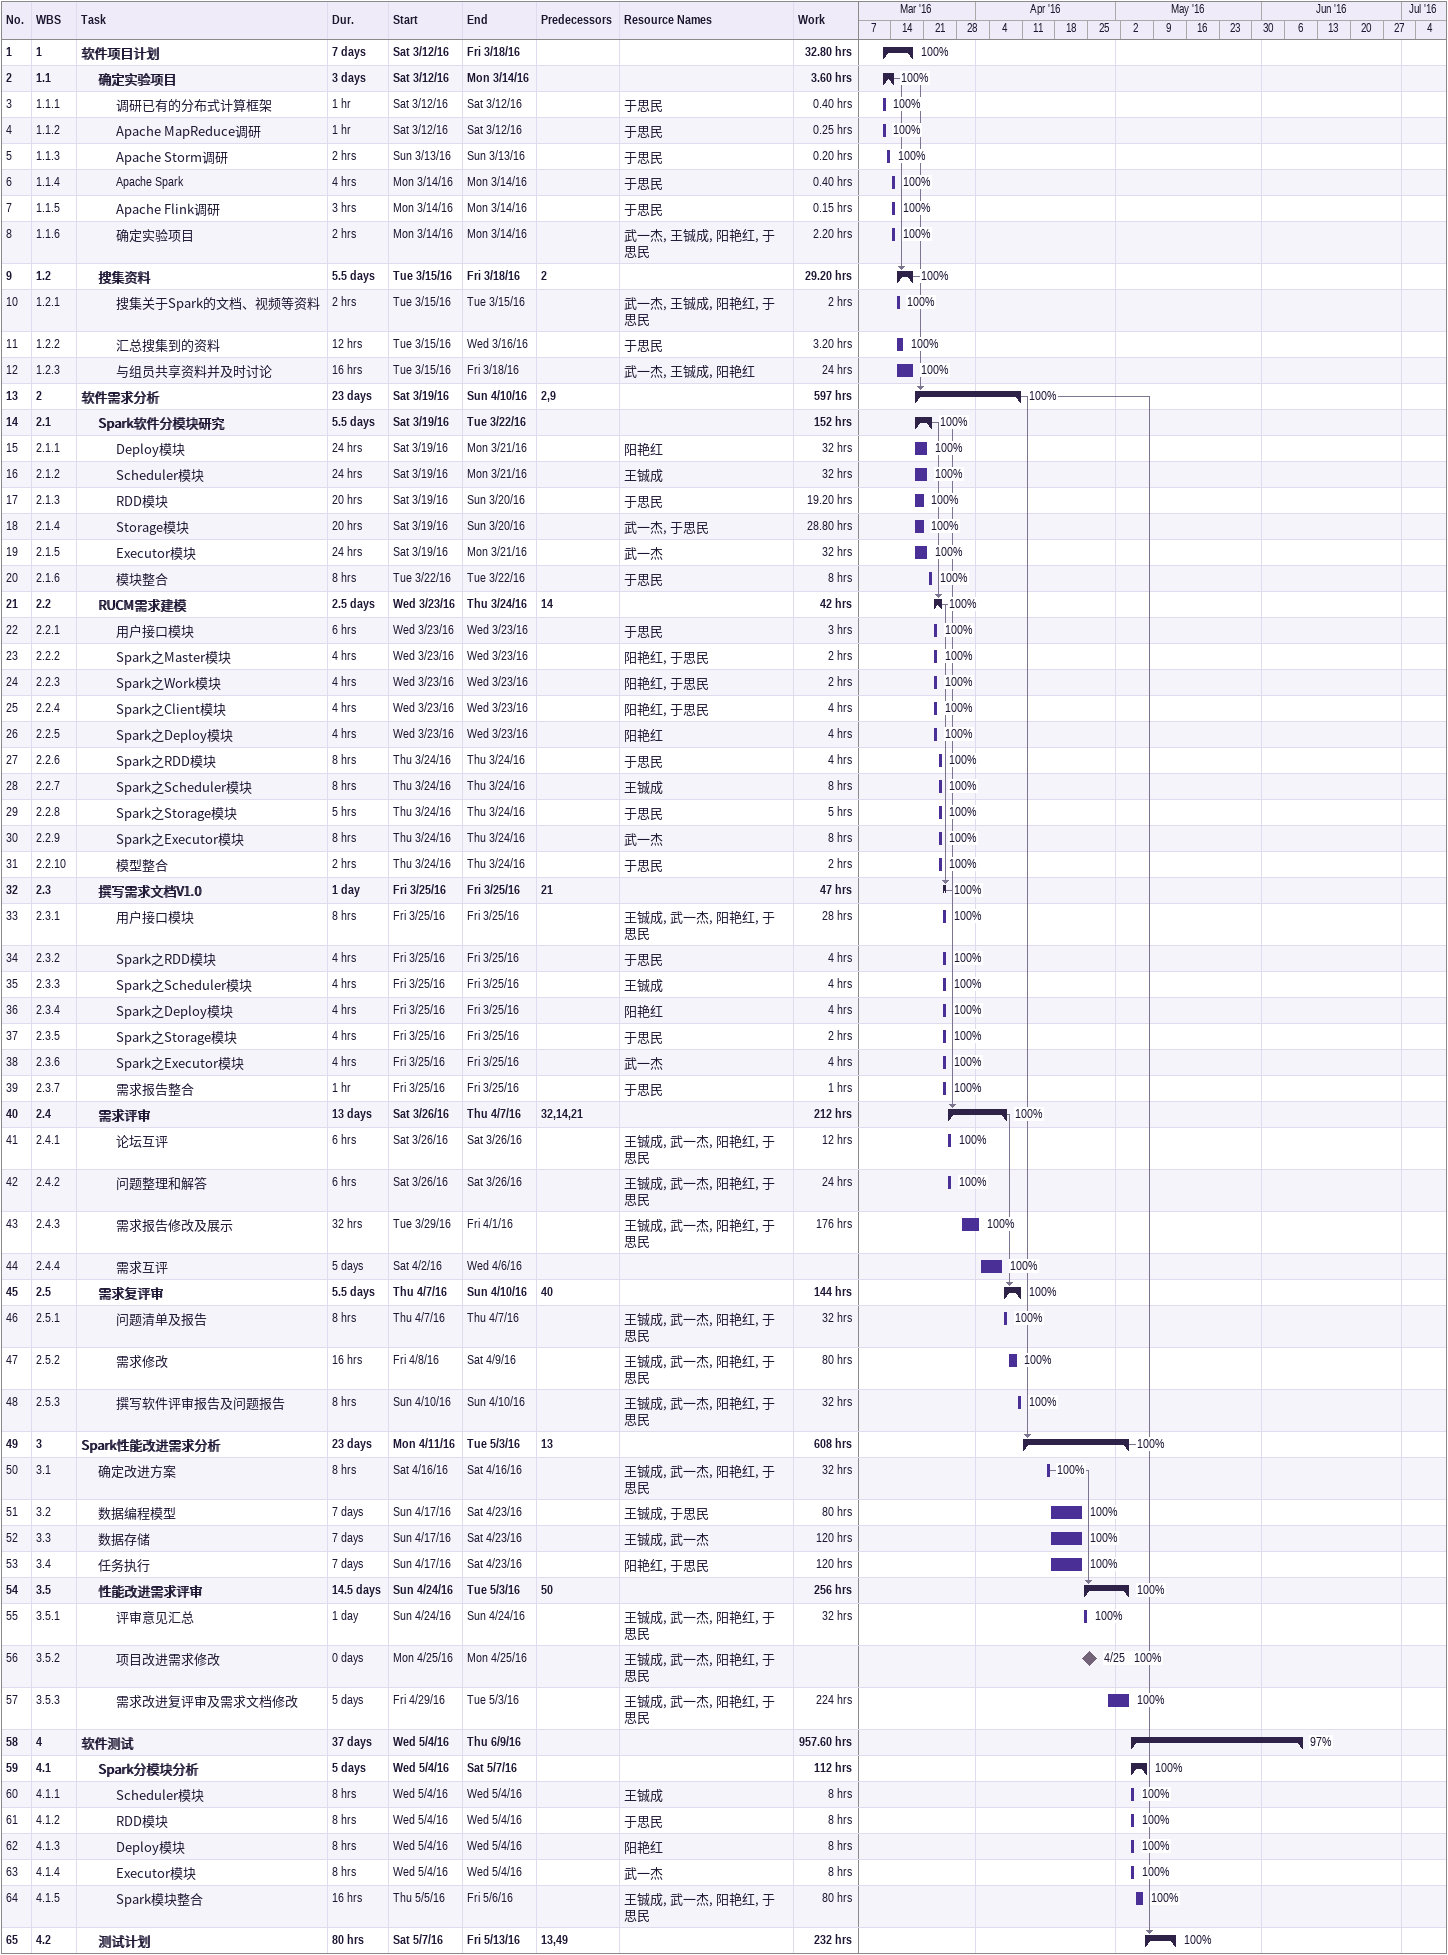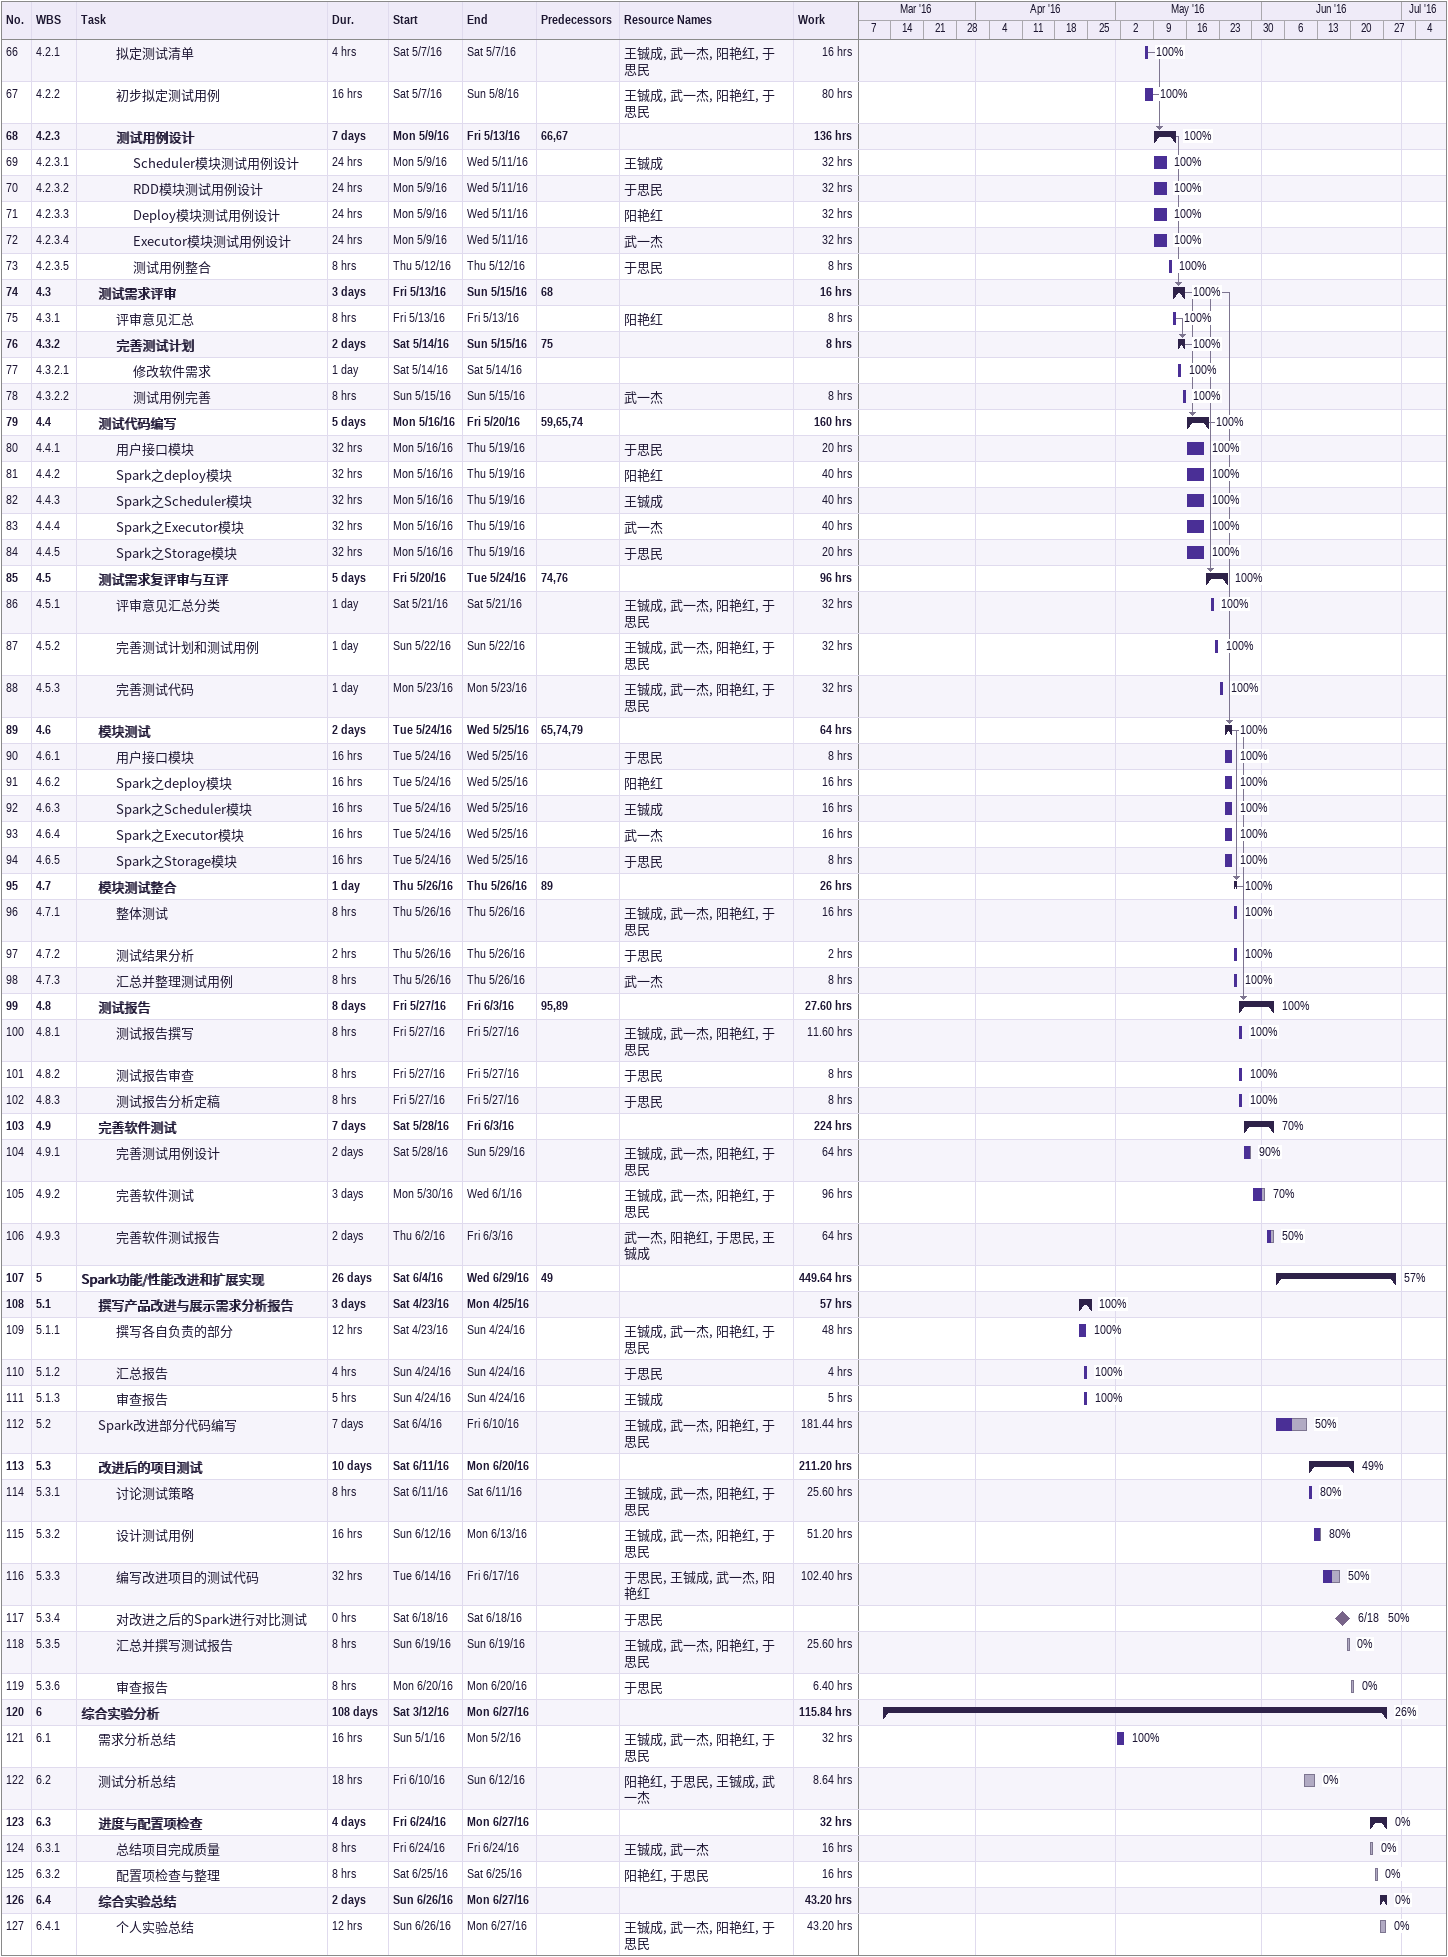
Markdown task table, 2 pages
| ID | WBS | Task | Duration | Start | Finish | Predecessors | Resources | % complete | Work (h) |
|---|---|---|---|---|---|---|---|---|---|
| 1 | 1 | **软件项目计划** | 7d | 2016-03-12 | 2016-03-18 |  |  | 100 | 32.80 |
| 2 | 1.1 | **确定实验项目** | 3d | 2016-03-12 | 2016-03-14 |  |  | 100 | 3.60 |
| 3 | 1.1.1 | 调研已有的分布式计算框架 | 1h | 2016-03-12 | 2016-03-12 |  | 于思民 | 100 | 0.40 |
| 4 | 1.1.2 | Apache MapReduce调研 | 1h | 2016-03-12 | 2016-03-12 |  | 于思民 | 100 | 0.25 |
| 5 | 1.1.3 | Apache Storm调研 | 2h | 2016-03-13 | 2016-03-13 |  | 于思民 | 100 | 0.20 |
| 6 | 1.1.4 | Apache Spark | 4h | 2016-03-14 | 2016-03-14 |  | 于思民 | 100 | 0.40 |
| 7 | 1.1.5 | Apache Flink调研 | 3h | 2016-03-14 | 2016-03-14 |  | 于思民 | 100 | 0.15 |
| 8 | 1.1.6 | 确定实验项目 | 2h | 2016-03-14 | 2016-03-14 |  | 武一杰, 王铖成, 阳艳红, 于思民 | 100 | 2.20 |
| 9 | 1.2 | **搜集资料** | 5.5d | 2016-03-15 | 2016-03-18 | 2 |  | 100 | 29.20 |
| 10 | 1.2.1 | 搜集关于Spark的文档、视频等资料 | 2h | 2016-03-15 | 2016-03-15 |  | 武一杰, 王铖成, 阳艳红, 于思民 | 100 | 2 |
| 11 | 1.2.2 | 汇总搜集到的资料 | 12h | 2016-03-15 | 2016-03-16 |  | 于思民 | 100 | 3.20 |
| 12 | 1.2.3 | 与组员共享资料并及时讨论 | 16h | 2016-03-15 | 2016-03-18 |  | 武一杰, 王铖成, 阳艳红 | 100 | 24 |
| 13 | 2 | **软件需求分析** | 23d | 2016-03-19 | 2016-04-10 | 2, 9 |  | 100 | 597 |
| 14 | 2.1 | **Spark软件分模块研究** | 5.5d | 2016-03-19 | 2016-03-22 |  |  | 100 | 152 |
| 15 | 2.1.1 | Deploy模块 | 24h | 2016-03-19 | 2016-03-21 |  | 阳艳红 | 100 | 32 |
| 16 | 2.1.2 | Scheduler模块 | 24h | 2016-03-19 | 2016-03-21 |  | 王铖成 | 100 | 32 |
| 17 | 2.1.3 | RDD模块 | 20h | 2016-03-19 | 2016-03-20 |  | 于思民 | 100 | 19.20 |
| 18 | 2.1.4 | Storage模块 | 20h | 2016-03-19 | 2016-03-20 |  | 武一杰, 于思民 | 100 | 28.80 |
| 19 | 2.1.5 | Executor模块 | 24h | 2016-03-19 | 2016-03-21 |  | 武一杰 | 100 | 32 |
| 20 | 2.1.6 | 模块整合 | 8h | 2016-03-22 | 2016-03-22 |  | 于思民 | 100 | 8 |
| 21 | 2.2 | **RUCM需求建模** | 2.5d | 2016-03-23 | 2016-03-24 | 14 |  | 100 | 42 |
| 22 | 2.2.1 | 用户接口模块 | 6h | 2016-03-23 | 2016-03-23 |  | 于思民 | 100 | 3 |
| 23 | 2.2.2 | Spark之Master模块 | 4h | 2016-03-23 | 2016-03-23 |  | 阳艳红, 于思民 | 100 | 2 |
| 24 | 2.2.3 | Spark之Work模块 | 4h | 2016-03-23 | 2016-03-23 |  | 阳艳红, 于思民 | 100 | 2 |
| 25 | 2.2.4 | Spark之Client模块 | 4h | 2016-03-23 | 2016-03-23 |  | 阳艳红, 于思民 | 100 | 4 |
| 26 | 2.2.5 | Spark之Deploy模块 | 4h | 2016-03-23 | 2016-03-23 |  | 阳艳红 | 100 | 4 |
| 27 | 2.2.6 | Spark之RDD模块 | 8h | 2016-03-24 | 2016-03-24 |  | 于思民 | 100 | 4 |
| 28 | 2.2.7 | Spark之Scheduler模块 | 8h | 2016-03-24 | 2016-03-24 |  | 王铖成 | 100 | 8 |
| 29 | 2.2.8 | Spark之Storage模块 | 5h | 2016-03-24 | 2016-03-24 |  | 于思民 | 100 | 5 |
| 30 | 2.2.9 | Spark之Executor模块 | 8h | 2016-03-24 | 2016-03-24 |  | 武一杰 | 100 | 8 |
| 31 | 2.2.10 | 模型整合 | 2h | 2016-03-24 | 2016-03-24 |  | 于思民 | 100 | 2 |
| 32 | 2.3 | **撰写需求文档V1.0** | 1d | 2016-03-25 | 2016-03-25 | 21 |  | 100 | 47 |
| 33 | 2.3.1 | 用户接口模块 | 8h | 2016-03-25 | 2016-03-25 |  | 王铖成, 武一杰, 阳艳红, 于思民 | 100 | 28 |
| 34 | 2.3.2 | Spark之RDD模块 | 4h | 2016-03-25 | 2016-03-25 |  | 于思民 | 100 | 4 |
| 35 | 2.3.3 | Spark之Scheduler模块 | 4h | 2016-03-25 | 2016-03-25 |  | 王铖成 | 100 | 4 |
| 36 | 2.3.4 | Spark之Deploy模块 | 4h | 2016-03-25 | 2016-03-25 |  | 阳艳红 | 100 | 4 |
| 37 | 2.3.5 | Spark之Storage模块 | 4h | 2016-03-25 | 2016-03-25 |  | 于思民 | 100 | 2 |
| 38 | 2.3.6 | Spark之Executor模块 | 4h | 2016-03-25 | 2016-03-25 |  | 武一杰 | 100 | 4 |
| 39 | 2.3.7 | 需求报告整合 | 1h | 2016-03-25 | 2016-03-25 |  | 于思民 | 100 | 1 |
| 40 | 2.4 | **需求评审** | 13d | 2016-03-26 | 2016-04-07 | 32, 14, 21 |  | 100 | 212 |
| 41 | 2.4.1 | 论坛互评 | 6h | 2016-03-26 | 2016-03-26 |  | 王铖成, 武一杰, 阳艳红, 于思民 | 100 | 12 |
| 42 | 2.4.2 | 问题整理和解答 | 6h | 2016-03-26 | 2016-03-26 |  | 王铖成, 武一杰, 阳艳红, 于思民 | 100 | 24 |
| 43 | 2.4.3 | 需求报告修改及展示 | 32h | 2016-03-29 | 2016-04-01 |  | 王铖成, 武一杰, 阳艳红, 于思民 | 100 | 176 |
| 44 | 2.4.4 | 需求互评 | 5d | 2016-04-02 | 2016-04-06 |  |  | 100 |  |
| 45 | 2.5 | **需求复评审** | 5.5d | 2016-04-07 | 2016-04-10 | 40 |  | 100 | 144 |
| 46 | 2.5.1 | 问题清单及报告 | 8h | 2016-04-07 | 2016-04-07 |  | 王铖成, 武一杰, 阳艳红, 于思民 | 100 | 32 |
| 47 | 2.5.2 | 需求修改 | 16h | 2016-04-08 | 2016-04-09 |  | 王铖成, 武一杰, 阳艳红, 于思民 | 100 | 80 |
| 48 | 2.5.3 | 撰写软件评审报告及问题报告 | 8h | 2016-04-10 | 2016-04-10 |  | 王铖成, 武一杰, 阳艳红, 于思民 | 100 | 32 |
| 49 | 3 | **Spark性能改进需求分析** | 23d | 2016-04-11 | 2016-05-03 | 13 |  | 100 | 608 |
| 50 | 3.1 | 确定改进方案 | 8h | 2016-04-16 | 2016-04-16 |  | 王铖成, 武一杰, 阳艳红, 于思民 | 100 | 32 |
| 51 | 3.2 | 数据编程模型 | 7d | 2016-04-17 | 2016-04-23 |  | 王铖成, 于思民 | 100 | 80 |
| 52 | 3.3 | 数据存储 | 7d | 2016-04-17 | 2016-04-23 |  | 王铖成, 武一杰 | 100 | 120 |
| 53 | 3.4 | 任务执行 | 7d | 2016-04-17 | 2016-04-23 |  | 阳艳红, 于思民 | 100 | 120 |
| 54 | 3.5 | **性能改进需求评审** | 14.5d | 2016-04-24 | 2016-05-03 | 50 |  | 100 | 256 |
| 55 | 3.5.1 | 评审意见汇总 | 1d | 2016-04-24 | 2016-04-24 |  | 王铖成, 武一杰, 阳艳红, 于思民 | 100 | 32 |
| 56 | 3.5.2 | 项目改进需求修改 | 0d | 2016-04-25 | 2016-04-25 |  | 王铖成, 武一杰, 阳艳红, 于思民 | 100 |  |
| 57 | 3.5.3 | 需求改进复评审及需求文档修改 | 5d | 2016-04-29 | 2016-05-03 |  | 王铖成, 武一杰, 阳艳红, 于思民 | 100 | 224 |
| 58 | 4 | **软件测试** | 37d | 2016-05-04 | 2016-06-09 |  |  | 97 | 957.60 |
| 59 | 4.1 | **Spark分模块分析** | 5d | 2016-05-04 | 2016-05-07 |  |  | 100 | 112 |
| 60 | 4.1.1 | Scheduler模块 | 8h | 2016-05-04 | 2016-05-04 |  | 王铖成 | 100 | 8 |
| 61 | 4.1.2 | RDD模块 | 8h | 2016-05-04 | 2016-05-04 |  | 于思民 | 100 | 8 |
| 62 | 4.1.3 | Deploy模块 | 8h | 2016-05-04 | 2016-05-04 |  | 阳艳红 | 100 | 8 |
| 63 | 4.1.4 | Executor模块 | 8h | 2016-05-04 | 2016-05-04 |  | 武一杰 | 100 | 8 |
| 64 | 4.1.5 | Spark模块整合 | 16h | 2016-05-05 | 2016-05-06 |  | 王铖成, 武一杰, 阳艳红, 于思民 | 100 | 80 |
| 65 | 4.2 | **测试计划** | 80h | 2016-05-07 | 2016-05-13 | 13, 49 |  | 100 | 232 |
| 66 | 4.2.1 | 拟定测试清单 | 4h | 2016-05-07 | 2016-05-07 |  | 王铖成, 武一杰, 阳艳红, 于思民 | 100 | 16 |
| 67 | 4.2.2 | 初步拟定测试用例 | 16h | 2016-05-07 | 2016-05-08 |  | 王铖成, 武一杰, 阳艳红, 于思民 | 100 | 80 |
| 68 | 4.2.3 | **测试用例设计** | 7d | 2016-05-09 | 2016-05-13 | 66, 67 |  | 100 | 136 |
| 69 | 4.2.3.1 | Scheduler模块测试用例设计 | 24h | 2016-05-09 | 2016-05-11 |  | 王铖成 | 100 | 32 |
| 70 | 4.2.3.2 | RDD模块测试用例设计 | 24h | 2016-05-09 | 2016-05-11 |  | 于思民 | 100 | 32 |
| 71 | 4.2.3.3 | Deploy模块测试用例设计 | 24h | 2016-05-09 | 2016-05-11 |  | 阳艳红 | 100 | 32 |
| 72 | 4.2.3.4 | Executor模块测试用例设计 | 24h | 2016-05-09 | 2016-05-11 |  | 武一杰 | 100 | 32 |
| 73 | 4.2.3.5 | 测试用例整合 | 8h | 2016-05-12 | 2016-05-12 |  | 于思民 | 100 | 8 |
| 74 | 4.3 | **测试需求评审** | 3d | 2016-05-13 | 2016-05-15 | 68 |  | 100 | 16 |
| 75 | 4.3.1 | 评审意见汇总 | 8h | 2016-05-13 | 2016-05-13 |  | 阳艳红 | 100 | 8 |
| 76 | 4.3.2 | **完善测试计划** | 2d | 2016-05-14 | 2016-05-15 | 75 |  | 100 | 8 |
| 77 | 4.3.2.1 | 修改软件需求 | 1d | 2016-05-14 | 2016-05-14 |  |  | 100 |  |
| 78 | 4.3.2.2 | 测试用例完善 | 8h | 2016-05-15 | 2016-05-15 |  | 武一杰 | 100 | 8 |
| 79 | 4.4 | **测试代码编写** | 5d | 2016-05-16 | 2016-05-20 | 59, 65, 74 |  | 100 | 160 |
| 80 | 4.4.1 | 用户接口模块 | 32h | 2016-05-16 | 2016-05-19 |  | 于思民 | 100 | 20 |
| 81 | 4.4.2 | Spark之deploy模块 | 32h | 2016-05-16 | 2016-05-19 |  | 阳艳红 | 100 | 40 |
| 82 | 4.4.3 | Spark之Scheduler模块 | 32h | 2016-05-16 | 2016-05-19 |  | 王铖成 | 100 | 40 |
| 83 | 4.4.4 | Spark之Executor模块 | 32h | 2016-05-16 | 2016-05-19 |  | 武一杰 | 100 | 40 |
| 84 | 4.4.5 | Spark之Storage模块 | 32h | 2016-05-16 | 2016-05-19 |  | 于思民 | 100 | 20 |
| 85 | 4.5 | **测试需求复评审与互评** | 5d | 2016-05-20 | 2016-05-24 | 74, 76 |  | 100 | 96 |
| 86 | 4.5.1 | 评审意见汇总分类 | 1d | 2016-05-21 | 2016-05-21 |  | 王铖成, 武一杰, 阳艳红, 于思民 | 100 | 32 |
| 87 | 4.5.2 | 完善测试计划和测试用例 | 1d | 2016-05-22 | 2016-05-22 |  | 王铖成, 武一杰, 阳艳红, 于思民 | 100 | 32 |
| 88 | 4.5.3 | 完善测试代码 | 1d | 2016-05-23 | 2016-05-23 |  | 王铖成, 武一杰, 阳艳红, 于思民 | 100 | 32 |
| 89 | 4.6 | **模块测试** | 2d | 2016-05-24 | 2016-05-25 | 65, 74, 79 |  | 100 | 64 |
| 90 | 4.6.1 | 用户接口模块 | 16h | 2016-05-24 | 2016-05-25 |  | 于思民 | 100 | 8 |
| 91 | 4.6.2 | Spark之deploy模块 | 16h | 2016-05-24 | 2016-05-25 |  | 阳艳红 | 100 | 16 |
| 92 | 4.6.3 | Spark之Scheduler模块 | 16h | 2016-05-24 | 2016-05-25 |  | 王铖成 | 100 | 16 |
| 93 | 4.6.4 | Spark之Executor模块 | 16h | 2016-05-24 | 2016-05-25 |  | 武一杰 | 100 | 16 |
| 94 | 4.6.5 | Spark之Storage模块 | 16h | 2016-05-24 | 2016-05-25 |  | 于思民 | 100 | 8 |
| 95 | 4.7 | **模块测试整合** | 1d | 2016-05-26 | 2016-05-26 | 89 |  | 100 | 26 |
| 96 | 4.7.1 | 整体测试 | 8h | 2016-05-26 | 2016-05-26 |  | 王铖成, 武一杰, 阳艳红, 于思民 | 100 | 16 |
| 97 | 4.7.2 | 测试结果分析 | 2h | 2016-05-26 | 2016-05-26 |  | 于思民 | 100 | 2 |
| 98 | 4.7.3 | 汇总并整理测试用例 | 8h | 2016-05-26 | 2016-05-26 |  | 武一杰 | 100 | 8 |
| 99 | 4.8 | **测试报告** | 8d | 2016-05-27 | 2016-06-03 | 95, 89 |  | 100 | 27.60 |
| 100 | 4.8.1 | 测试报告撰写 | 8h | 2016-05-27 | 2016-05-27 |  | 王铖成, 武一杰, 阳艳红, 于思民 | 100 | 11.60 |
| 101 | 4.8.2 | 测试报告审查 | 8h | 2016-05-27 | 2016-05-27 |  | 于思民 | 100 | 8 |
| 102 | 4.8.3 | 测试报告分析定稿 | 8h | 2016-05-27 | 2016-05-27 |  | 于思民 | 100 | 8 |
| 103 | 4.9 | **完善软件测试** | 7d | 2016-05-28 | 2016-06-03 |  |  | 70 | 224 |
| 104 | 4.9.1 | 完善测试用例设计 | 2d | 2016-05-28 | 2016-05-29 |  | 王铖成, 武一杰, 阳艳红, 于思民 | 90 | 64 |
| 105 | 4.9.2 | 完善软件测试 | 3d | 2016-05-30 | 2016-06-01 |  | 王铖成, 武一杰, 阳艳红, 于思民 | 70 | 96 |
| 106 | 4.9.3 | 完善软件测试报告 | 2d | 2016-06-02 | 2016-06-03 |  | 武一杰, 阳艳红, 于思民, 王铖成 | 50 | 64 |
| 107 | 5 | **Spark功能/性能改进和扩展实现** | 26d | 2016-06-04 | 2016-06-29 | 49 |  | 57 | 449.64 |
| 108 | 5.1 | **撰写产品改进与展示需求分析报告** | 3d | 2016-04-23 | 2016-04-25 |  |  | 100 | 57 |
| 109 | 5.1.1 | 撰写各自负责的部分 | 12h | 2016-04-23 | 2016-04-24 |  | 王铖成, 武一杰, 阳艳红, 于思民 | 100 | 48 |
| 110 | 5.1.2 | 汇总报告 | 4h | 2016-04-24 | 2016-04-24 |  | 于思民 | 100 | 4 |
| 111 | 5.1.3 | 审查报告 | 5h | 2016-04-24 | 2016-04-24 |  | 王铖成 | 100 | 5 |
| 112 | 5.2 | Spark改进部分代码编写 | 7d | 2016-06-04 | 2016-06-10 |  | 王铖成, 武一杰, 阳艳红, 于思民 | 50 | 181.44 |
| 113 | 5.3 | **改进后的项目测试** | 10d | 2016-06-11 | 2016-06-20 |  |  | 49 | 211.20 |
| 114 | 5.3.1 | 讨论测试策略 | 8h | 2016-06-11 | 2016-06-11 |  | 王铖成, 武一杰, 阳艳红, 于思民 | 80 | 25.60 |
| 115 | 5.3.2 | 设计测试用例 | 16h | 2016-06-12 | 2016-06-13 |  | 王铖成, 武一杰, 阳艳红, 于思民 | 80 | 51.20 |
| 116 | 5.3.3 | 编写改进项目的测试代码 | 32h | 2016-06-14 | 2016-06-17 |  | 于思民, 王铖成, 武一杰, 阳艳红 | 50 | 102.40 |
| 117 | 5.3.4 | 对改进之后的Spark进行对比测试 | 0h | 2016-06-18 | 2016-06-18 |  | 于思民 | 50 |  |
| 118 | 5.3.5 | 汇总并撰写测试报告 | 8h | 2016-06-19 | 2016-06-19 |  | 王铖成, 武一杰, 阳艳红, 于思民 | 0 | 25.60 |
| 119 | 5.3.6 | 审查报告 | 8h | 2016-06-20 | 2016-06-20 |  | 于思民 | 0 | 6.40 |
| 120 | 6 | **综合实验分析** | 108d | 2016-03-12 | 2016-06-27 |  |  | 26 | 115.84 |
| 121 | 6.1 | 需求分析总结 | 16h | 2016-05-01 | 2016-05-02 |  | 王铖成, 武一杰, 阳艳红, 于思民 | 100 | 32 |
| 122 | 6.2 | 测试分析总结 | 18h | 2016-06-10 | 2016-06-12 |  | 阳艳红, 于思民, 王铖成, 武一杰 | 0 | 8.64 |
| 123 | 6.3 | **进度与配置项检查** | 4d | 2016-06-24 | 2016-06-27 |  |  | 0 | 32 |
| 124 | 6.3.1 | 总结项目完成质量 | 8h | 2016-06-24 | 2016-06-24 |  | 王铖成, 武一杰 | 0 | 16 |
| 125 | 6.3.2 | 配置项检查与整理 | 8h | 2016-06-25 | 2016-06-25 |  | 阳艳红, 于思民 | 0 | 16 |
| 126 | 6.4 | **综合实验总结** | 2d | 2016-06-26 | 2016-06-27 |  |  | 0 | 43.20 |
| 127 | 6.4.1 | 个人实验总结 | 12h | 2016-06-26 | 2016-06-27 |  | 王铖成, 武一杰, 阳艳红, 于思民 | 0 | 43.20 |
